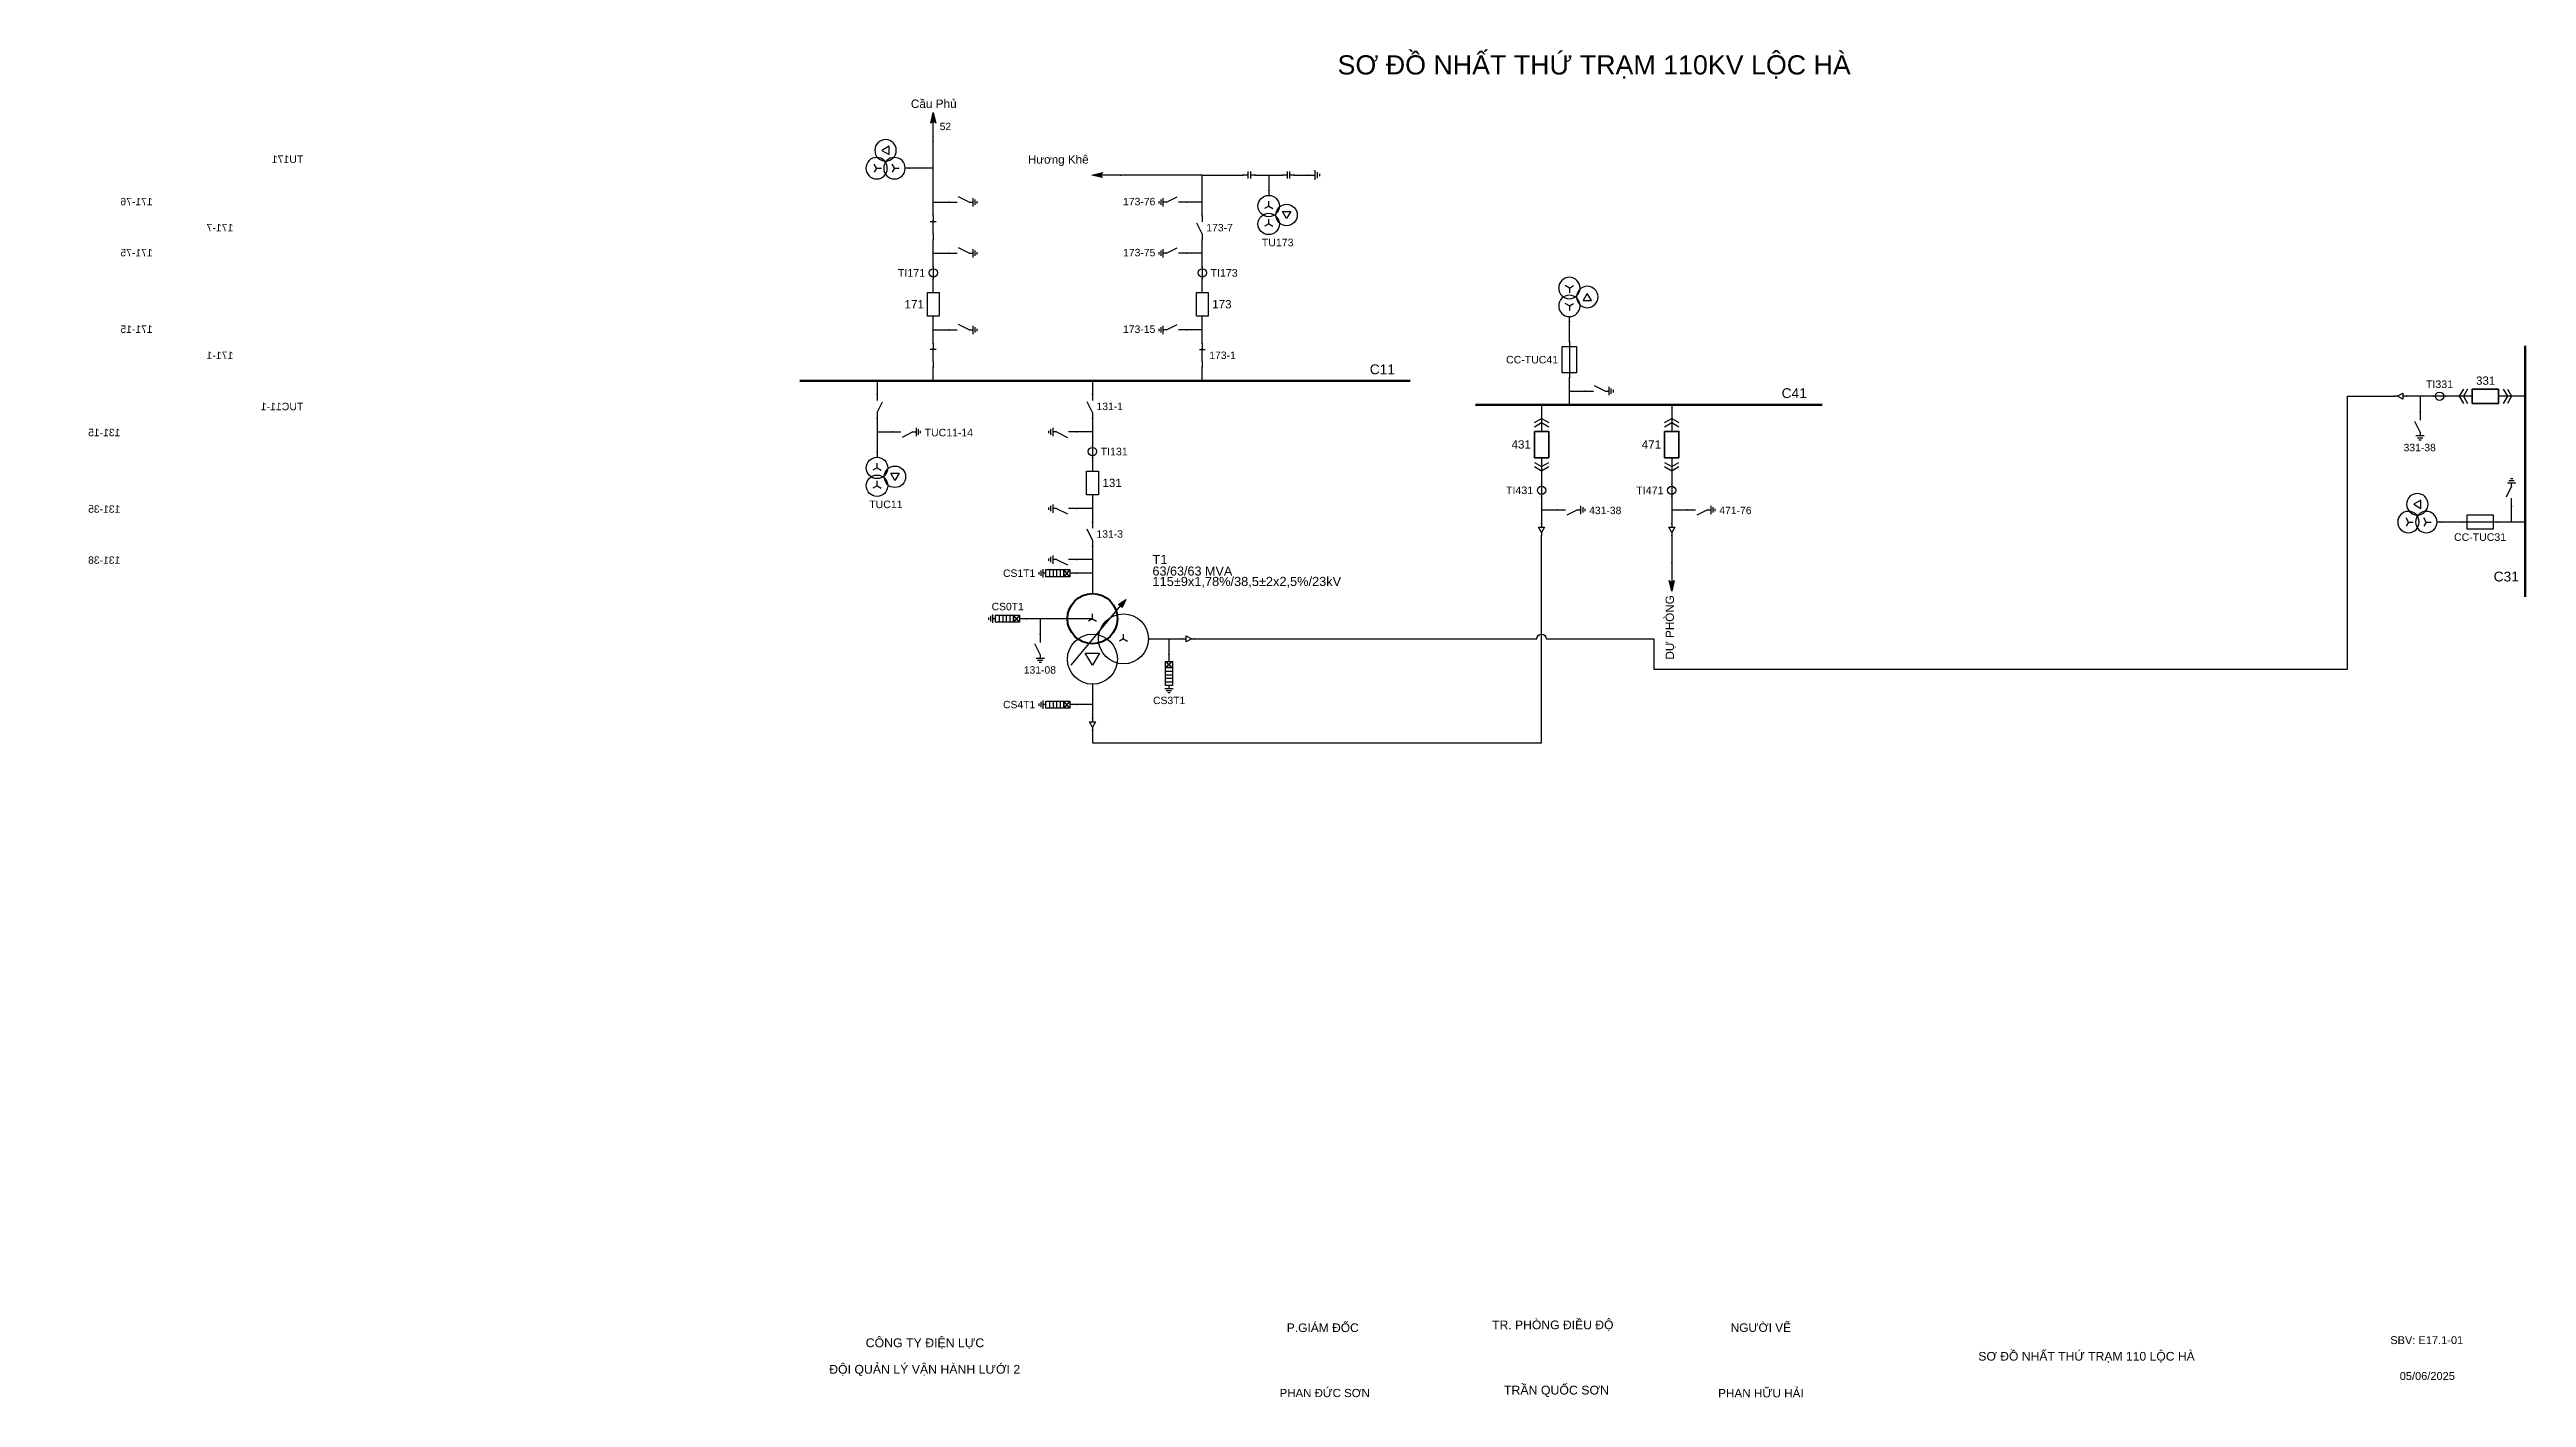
# Model space of a CAD drawing. Header units: millimetres. Extents: x -408 to 411, y 7 to 290.
# Drawn here: x -108 to 411, y 7 to 290 of the extents above; entities that cross this region are included whole.
import ezdxf

# ---------------------------------------------------------------- set-up
doc = ezdxf.new("R2010")
doc.units = ezdxf.units.MM
for name, color, linetype, lineweight in [('BUSBAR_110KV', 1, 'Continuous', 50), ('BUSBAR_22KV', 5, 'Continuous', 50), ('BUSBAR_35KV', 30, 'Continuous', 50), ('GROUND', 3, 'Continuous', 25), ('HV_110KV', 1, 'Continuous', 25), ('MV_22KV', 5, 'Continuous', 25), ('MV_35KV', 30, 'Continuous', 25)]:
    doc.layers.add(name, color=color, linetype=linetype, lineweight=lineweight)
doc.layers.add('SYM_PORTS', color=8, linetype='Continuous', plot=False)
doc.layers.add('TEXT', color=7, linetype='Continuous')
doc.styles.add('SLD_TEXT', font='arial.ttf')

# ---------------------------------------------------------------- blocks, each defined once
blk = doc.blocks.new('SYM_DISCONNECTOR_CLOSED')
at = {"lineweight": 25}
for points in [[(-0.625, 1.25), (0.625, 1.25)], [(0, 2.5), (0, 1.25)], [(0, -1.25), (0, 1.5)], [(0, -1.25), (0, -2.5)]]:
    blk.add_lwpolyline(points, dxfattribs=at)
at = {"layer": 'SYM_PORTS'}
for p in [(0, 2.5), (0, -2.5)]:
    blk.add_point(p, dxfattribs=at)
blk.add_attdef('DEVICE_CODE', (1.625, -0.5), '', height=2)
blk = doc.blocks.new('SYM_EARTHING_SWITCH_OPEN')
at = {"lineweight": 25}
for points in [[(0, -1.25), (-1.125, 1)], [(0, 3), (0, 1.25)], [(-0.875, -2), (0.875, -2)], [(-0.5625, -2.4375), (0.5625, -2.4375)], [(-0.25, -2.875), (0.25, -2.875)], [(0, -1.25), (0, -2)]]:
    blk.add_lwpolyline(points, dxfattribs=at)
at = {"layer": 'SYM_PORTS'}
blk.add_point((0, 3), dxfattribs=at)
blk.add_attdef('DEVICE_CODE', (1.875, 0), '', height=2)
blk = doc.blocks.new('SYM_CIRCUIT_BREAKER')
at = {"lineweight": 25}
blk.add_lwpolyline([(-1.25, 2.5), (1.25, 2.5), (1.25, -2.5), (-1.25, -2.5)], close=True, dxfattribs=at)
at = {"layer": 'SYM_PORTS'}
for p in [(0, 2.5), (0, -2.5)]:
    blk.add_point(p, dxfattribs=at)
blk.add_attdef('DEVICE_CODE', (2.25, -0.5), '', height=2)
at = {"flags": 1}
blk.add_attdef('RATING', (2.25, -3.5), '', height=2, dxfattribs=at)
blk = doc.blocks.new('SYM_CURRENT_TRANSFORMER')
at = {"lineweight": 25}
blk.add_lwpolyline([(0, 1.25), (0, -1.25)], dxfattribs=at)
blk.add_circle((0, 0), 0.875, dxfattribs=at)
at = {"layer": 'SYM_PORTS'}
for p in [(0, 1.25), (0, -1.25)]:
    blk.add_point(p, dxfattribs=at)
blk.add_attdef('DEVICE_CODE', (1.875, -1.75), '', height=2)
at = {"flags": 1}
blk.add_attdef('RATIO', (1.875, -4.75), '', height=2, dxfattribs=at)
blk = doc.blocks.new('SYM_VOLTAGE_TRANSFORMER')
at = {"lineweight": 25}
for points in [[(0, 1.375), (-0.8625, 0.875)], [(0, 4.625), (0, 3.625)], [(0, 1.375), (0, 2.375)], [(0, 1.375), (0.8625, 0.875)], [(0, -2.375), (-0.8625, -2.875)], [(0, -2.375), (0, -1.375)], [(0, -2.375), (0.8625, -2.875)]]:
    blk.add_lwpolyline(points, dxfattribs=at)
blk.add_lwpolyline([(2.875, 0.25), (4.625, 0.25), (3.75, -1.25)], close=True, dxfattribs=at)
for centre in [(0, 1.375), (3.75, -0.5), (0, -2.375)]:
    blk.add_circle(centre, 2.25, dxfattribs=at)
at = {"layer": 'SYM_PORTS'}
blk.add_point((0, 4.625), dxfattribs=at)
blk.add_attdef('DEVICE_CODE', (7, 1.625), '', height=2)
at = {"flags": 1}
blk.add_attdef('RATIO', (7, -1.375), '', height=2, dxfattribs=at)
blk = doc.blocks.new('SYM_LINE_FEEDER_ARROW')
blk.add_hatch(color=7).paths.add_polyline_path([(0, -3), (-0.5, -0.75), (0, -1.25), (0.5, -0.75)])
at = {"lineweight": 25}
blk.add_lwpolyline([(0, 3), (0, -1.25)], dxfattribs=at)
blk.add_lwpolyline([(0, -3), (-0.5, -0.75), (0, -1.25), (0.5, -0.75)], close=True, dxfattribs=at)
at = {"layer": 'SYM_PORTS'}
blk.add_point((0, 3), dxfattribs=at)
blk.add_attdef('LINE_NAME', (1.5, 0), '', height=2)
blk = doc.blocks.new('SYM_DISCONNECTOR_OPEN')
at = {"lineweight": 25}
for points in [[(0, -1.25), (-1.125, 1)], [(0, 2.5), (0, 1.25)], [(0, -1.25), (0, -2.5)]]:
    blk.add_lwpolyline(points, dxfattribs=at)
at = {"layer": 'SYM_PORTS'}
for p in [(0, 2.5), (0, -2.5)]:
    blk.add_point(p, dxfattribs=at)
blk.add_attdef('DEVICE_CODE', (1, -0.5), '', height=2)
blk = doc.blocks.new('SYM_COUPLING_CAPACITOR')
at = {"lineweight": 25}
for points in [[(-0.75, 0.25), (0.75, 0.25)], [(0, 1.25), (0, 0.25)], [(-0.75, -0.25), (0.75, -0.25)], [(0, -0.25), (0, -1.25)]]:
    blk.add_lwpolyline(points, dxfattribs=at)
at = {"layer": 'SYM_PORTS'}
for p in [(0, 1.25), (0, -1.25)]:
    blk.add_point(p, dxfattribs=at)
blk.add_attdef('DEVICE_CODE', (1.75, -1.75), '', height=2)
blk = doc.blocks.new('SYM_GROUND_SYMBOL')
at = {"lineweight": 25}
for points in [[(0, 1.25), (0, -0.25)], [(-1, -0.25), (1, -0.25)], [(-0.625, -0.75), (0.625, -0.75)], [(-0.25, -1.25), (0.25, -1.25)]]:
    blk.add_lwpolyline(points, dxfattribs=at)
at = {"layer": 'SYM_PORTS'}
blk.add_point((0, 1.25), dxfattribs=at)
blk = doc.blocks.new('SYM_SURGE_ARRESTER')
at = {"lineweight": 25}
for points in [[(-0.75, 2.5), (0.75, 2.5), (0.75, 1.25), (-0.75, 1.25)], [(-0.75, 1.25), (0.75, 1.25), (0.75, -2.5), (-0.75, -2.5)]]:
    blk.add_lwpolyline(points, close=True, dxfattribs=at)
for points in [[(-0.75, 2.5), (0.75, 1.25)], [(0.75, 2.5), (-0.75, 1.25)], [(-0.75, 0.5), (0.75, 0.5)], [(0, 4), (0, 2.5)], [(-0.875, -3.125), (0.875, -3.125)], [(-0.75, -0.25), (0.75, -0.25)], [(-0.75, -1), (0.75, -1)], [(-0.75, -1.75), (0.75, -1.75)], [(-0.5625, -3.5625), (0.5625, -3.5625)], [(-0.25, -4), (0.25, -4)], [(0, -2.5), (0, -3.125)]]:
    blk.add_lwpolyline(points, dxfattribs=at)
at = {"layer": 'SYM_PORTS'}
blk.add_point((0, 4), dxfattribs=at)
blk.add_attdef('DEVICE_CODE', (1.875, 1), '', height=2)
blk = doc.blocks.new('SYM_TRANSFORMER_3W')
blk.add_hatch(color=7).paths.add_polyline_path([(3.75, 8.25), (3.0125, 6.575), (2.2375, 7.225)])
at = {"lineweight": 25}
for points in [[(-7.75, -5.5), (3.0125, 7.35)], [(-3.25, 4.25), (-3.25, 5.25)], [(-3.25, 4.25), (-8.5, 4.25)], [(-3.25, 4.25), (-4.1125, 3.75)], [(-3.25, 4.25), (-2.3875, 3.75)], [(3.25, 0), (2.3875, -0.5)], [(3.25, 0), (3.25, 1)], [(3.25, 0), (4.1125, -0.5)]]:
    blk.add_lwpolyline(points, dxfattribs=at)
for points in [[(3.75, 8.25), (3.0125, 6.575), (2.2375, 7.225)], [(-4.75, -3), (-1.75, -3), (-3.25, -5.5)]]:
    blk.add_lwpolyline(points, close=True, dxfattribs=at)
at = {"lineweight": 50}
blk.add_circle((-3.25, 4.25), 5.25, dxfattribs=at)
at = {"lineweight": 25}
for centre in [(3.25, 0), (-3.25, -4.25)]:
    blk.add_circle(centre, 5.25, dxfattribs=at)
at = {"layer": 'SYM_PORTS'}
for p in [(-3.25, 9.5), (-8.5, 4.25), (8.5, 0), (-3.25, -9.5)]:
    blk.add_point(p, dxfattribs=at)
blk.add_attdef('DEVICE_CODE', (9.5, 6.5), '', height=2)
at = {"flags": 1}
for tag, p in [('POWER', (9.5, 3.5)), ('VOLTAGE_RATIO', (9.5, 0.5))]:
    blk.add_attdef(tag, p, '', height=2, dxfattribs=at)
blk = doc.blocks.new('SYM_CABLE_TERMINATION')
at = {"lineweight": 25}
blk.add_lwpolyline([(-0.625, 0.5), (0.625, 0.5), (0, -0.625)], close=True, dxfattribs=at)
for points in [[(0, 1.25), (0, 0.5)], [(0, -0.625), (0, -1.25)]]:
    blk.add_lwpolyline(points, dxfattribs=at)
at = {"layer": 'SYM_PORTS'}
for p in [(0, 1.25), (0, -1.25)]:
    blk.add_point(p, dxfattribs=at)
blk = doc.blocks.new('SYM_DRAWOUT_BREAKER')
at = {"lineweight": 25}
for points in [[(-1.5, 4.625), (0, 5.5), (1.5, 4.625)], [(0, 5.5), (0, 2.75)], [(-1.5, 3.75), (0, 4.625), (1.5, 3.75)], [(-1.5, -3.75), (0, -4.625), (1.5, -3.75)], [(-1.5, -4.625), (0, -5.5), (1.5, -4.625)], [(0, -2.75), (0, -5.5)]]:
    blk.add_lwpolyline(points, dxfattribs=at)
at = {"lineweight": 35}
blk.add_lwpolyline([(-1.5, 2.75), (1.5, 2.75), (1.5, -2.75), (-1.5, -2.75)], close=True, dxfattribs=at)
at = {"layer": 'SYM_PORTS'}
for p in [(0, 5.5), (0, -5.5)]:
    blk.add_point(p, dxfattribs=at)
blk.add_attdef('DEVICE_CODE', (2.5, 2.5), '', height=2)
at = {"flags": 1}
blk.add_attdef('RATING', (2.5, -0.5), '', height=2, dxfattribs=at)
blk = doc.blocks.new('SYM_FUSE_DISCONNECTOR')
at = {"lineweight": 25}
blk.add_lwpolyline([(-1.5, 2.75), (1.5, 2.75), (1.5, -2.75), (-1.5, -2.75)], close=True, dxfattribs=at)
blk.add_lwpolyline([(0, 3.75), (0, -3.75)], dxfattribs=at)
at = {"layer": 'SYM_PORTS'}
for p in [(0, 3.75), (0, -3.75)]:
    blk.add_point(p, dxfattribs=at)
blk.add_attdef('DEVICE_CODE', (2.5, 0.75), '', height=2)
at = {"flags": 1}
blk.add_attdef('RATING', (2.5, -2.25), '', height=2, dxfattribs=at)

msp = doc.modelspace()

# ---------------------------------------------------------------- linework, layer by layer
at = {"layer": 'BUSBAR_110KV', "const_width": 0.503}
msp.add_lwpolyline([(48.81, 220.48), (176.91, 220.48)], dxfattribs=at)
at = {"layer": 'BUSBAR_22KV', "const_width": 0.503}
msp.add_lwpolyline([(190.56, 215.48), (263.3, 215.48)], dxfattribs=at)
at = {"layer": 'BUSBAR_35KV', "const_width": 0.503}
msp.add_lwpolyline([(410.75, 227.85), (410.75, 175.11)], dxfattribs=at)
at = {"layer": 'GROUND'}
msp.add_lwpolyline([(152.57, 263.69), (155.43, 263.69)], dxfattribs=at)
at = {"layer": 'HV_110KV'}
for points in [[(76.87, 265.12), (76.87, 270.83)], [(76.87, 265.12), (71.98, 265.12)], [(76.87, 257.97), (76.87, 265.12)], [(133.29, 263.69), (116.14, 263.69)], [(133.29, 257.97), (133.29, 263.69)], [(133.29, 263.69), (141.86, 263.69)], [(144.36, 263.69), (147.21, 263.69)], [(147.21, 263.69), (147.21, 260.43)], [(147.21, 263.69), (150.07, 263.69)], [(76.87, 255.12), (76.87, 257.97)], [(76.87, 257.97), (80.13, 257.97)], [(133.29, 257.97), (130.02, 257.97)], [(133.29, 255.12), (133.29, 257.97)], [(76.87, 247.26), (76.87, 250.12)], [(133.29, 247.26), (133.29, 250.12)], [(76.87, 244.4), (76.87, 247.26)], [(76.87, 247.26), (80.13, 247.26)], [(133.29, 247.26), (130.02, 247.26)], [(133.29, 244.4), (133.29, 247.26)], [(76.87, 239.05), (76.87, 241.9)], [(133.29, 239.05), (133.29, 241.9)], [(76.87, 231.19), (76.87, 234.05)], [(133.29, 231.19), (133.29, 234.05)], [(76.87, 228.33), (76.87, 231.19)], [(76.87, 231.19), (80.13, 231.19)], [(133.29, 231.19), (130.02, 231.19)], [(133.29, 228.33), (133.29, 231.19)], [(65.07, 220.48), (65.07, 217.62)], [(76.87, 220.48), (76.87, 223.33)], [(110.25, 220.48), (110.25, 217.62)], [(133.29, 220.48), (133.29, 223.33)], [(65.07, 212.62), (65.07, 209.76)], [(65.07, 209.76), (68.33, 209.76)], [(65.07, 209.76), (65.07, 205.48)], [(110.25, 209.76), (106.99, 209.76)], [(110.25, 212.62), (110.25, 209.76)], [(110.25, 209.76), (110.25, 206.9)], [(110.25, 204.4), (110.25, 201.55)], [(110.25, 193.69), (106.99, 193.69)], [(110.25, 196.55), (110.25, 193.69)], [(110.25, 193.69), (110.25, 190.83)], [(110.25, 182.98), (106.99, 182.98)], [(110.25, 185.83), (110.25, 182.98)], [(110.25, 182.98), (110.25, 180.12)], [(110.25, 180.12), (106.99, 180.12)], [(110.25, 180.12), (110.25, 175.83)], [(99.29, 170.58), (96.43, 170.58)], [(105, 170.58), (99.29, 170.58)], [(99.29, 170.58), (99.29, 167.32)]]:
    msp.add_lwpolyline(points, dxfattribs=at)
at = {"layer": 'MV_22KV'}
for points in [[(210.28, 228.69), (210.28, 232.97)], [(210.28, 218.33), (210.28, 221.19)], [(210.28, 215.48), (210.28, 218.33)], [(210.28, 218.33), (213.55, 218.33)], [(204.44, 215.48), (204.44, 212.62)], [(231.73, 215.48), (231.73, 212.62)], [(204.44, 201.62), (204.44, 198.76)], [(231.73, 201.62), (231.73, 198.76)], [(204.44, 196.26), (204.44, 193.4)], [(204.44, 193.4), (207.71, 193.4)], [(204.44, 193.4), (204.44, 190.55)], [(231.73, 196.26), (231.73, 193.4)], [(231.73, 193.4), (235, 193.4)], [(231.73, 193.4), (231.73, 190.55)], [(110.25, 147.19), (110.25, 144.49), (204.44, 144.49), (204.44, 185.35), (204.44, 188.05)], [(231.73, 188.05), (231.73, 182.33)], [(110.25, 156.83), (110.25, 152.55)], [(110.25, 152.55), (106.99, 152.55)], [(110.25, 152.55), (110.25, 149.69)]]:
    msp.add_lwpolyline(points, dxfattribs=at)
at = {"layer": 'MV_35KV'}
msp.add_lwpolyline([(131.64, 166.33), (134.34, 166.33), (203.44, 166.33, -1), (205.44, 166.33), (228, 166.33), (228, 159.95), (373.5, 159.95), (373.5, 217.26), (380.62, 217.26), (383.32, 217.26)], format="xyb", dxfattribs=at)
for points in [[(388.68, 217.26), (385.82, 217.26)], [(391.53, 217.26), (388.68, 217.26)], [(388.68, 217.26), (388.68, 213.99)], [(396.89, 217.26), (394.03, 217.26)], [(410.75, 217.26), (407.89, 217.26)], [(407.89, 190.85), (407.89, 194.11)], [(397.53, 190.85), (393.25, 190.85)], [(407.89, 190.85), (405.03, 190.85)], [(410.75, 190.85), (407.89, 190.85)], [(122, 166.33), (126.29, 166.33)], [(126.29, 166.33), (126.29, 163.07)], [(126.29, 166.33), (129.14, 166.33)]]:
    msp.add_lwpolyline(points, dxfattribs=at)

# ---------------------------------------------------------------- block references
at = {"layer": 'GROUND'}
for name, p, rotation in [('SYM_COUPLING_CAPACITOR', (151.32, 263.69), 270), ('SYM_GROUND_SYMBOL', (156.68, 263.69), 90)]:
    msp.add_blockref(name, p, dxfattribs=dict(at, rotation=rotation))
at = {"layer": 'HV_110KV'}
for name, p, rotation in [('SYM_LINE_FEEDER_ARROW', (76.87, 273.83), 180), ('SYM_LINE_FEEDER_ARROW', (113.14, 263.69), 270), ('SYM_COUPLING_CAPACITOR', (143.11, 263.69), 270)]:
    msp.add_blockref(name, p, dxfattribs=dict(at, rotation=rotation))
ref = msp.add_blockref('SYM_VOLTAGE_TRANSFORMER', (67.35, 265.12), dxfattribs=dict(at, xscale=-1, rotation=270))
ref.add_attrib('DEVICE_CODE', 'TU171', (55.24, 266.21), dxfattribs={"layer": 'TEXT', "extrusion": (0, 0, -1), "height": 1.587, "style": 'SLD_TEXT'})
ref = msp.add_blockref('SYM_VOLTAGE_TRANSFORMER', (147.21, 255.8), dxfattribs=at)
ref.add_attrib('DEVICE_CODE', 'TU173', (145.76, 248.74), dxfattribs={"layer": 'TEXT', "height": 1.587, "style": 'SLD_TEXT'})
ref = msp.add_blockref('SYM_EARTHING_SWITCH_OPEN', (83.13, 257.97), dxfattribs=dict(at, xscale=-1, rotation=90))
ref.add_attrib('DEVICE_CODE', '171-76', (86.85, 257.34), dxfattribs={"layer": 'TEXT', "extrusion": (0, 0, -1), "height": 1.558, "style": 'SLD_TEXT'})
ref = msp.add_blockref('SYM_DISCONNECTOR_CLOSED', (76.87, 252.62), dxfattribs=dict(at, xscale=-1))
ref.add_attrib('DEVICE_CODE', '171-7', (69.93, 251.85), dxfattribs={"layer": 'TEXT', "extrusion": (0, 0, -1), "height": 1.573, "style": 'SLD_TEXT'})
ref = msp.add_blockref('SYM_EARTHING_SWITCH_OPEN', (127.02, 257.97), dxfattribs=dict(at, rotation=270))
ref.add_attrib('DEVICE_CODE', '173-76', (116.66, 257.34), dxfattribs={"layer": 'TEXT', "height": 1.558, "style": 'SLD_TEXT'})
ref = msp.add_blockref('SYM_DISCONNECTOR_OPEN', (133.29, 252.62), dxfattribs=at)
ref.add_attrib('DEVICE_CODE', '173-7', (134.12, 251.86), dxfattribs={"layer": 'TEXT', "height": 1.56, "style": 'SLD_TEXT'})
ref = msp.add_blockref('SYM_EARTHING_SWITCH_OPEN', (83.13, 247.26), dxfattribs=dict(at, xscale=-1, rotation=90))
ref.add_attrib('DEVICE_CODE', '171-75', (86.85, 246.63), dxfattribs={"layer": 'TEXT', "extrusion": (0, 0, -1), "height": 1.558, "style": 'SLD_TEXT'})
ref = msp.add_blockref('SYM_CURRENT_TRANSFORMER', (76.87, 243.15), dxfattribs=at)
ref.add_attrib('DEVICE_CODE', 'TI171', (69.42, 242.35), dxfattribs={"layer": 'TEXT', "height": 1.609, "style": 'SLD_TEXT'})
ref = msp.add_blockref('SYM_EARTHING_SWITCH_OPEN', (127.02, 247.26), dxfattribs=dict(at, rotation=270))
ref.add_attrib('DEVICE_CODE', '173-75', (116.66, 246.63), dxfattribs={"layer": 'TEXT', "height": 1.558, "style": 'SLD_TEXT'})
ref = msp.add_blockref('SYM_CURRENT_TRANSFORMER', (133.29, 243.15), dxfattribs=at)
ref.add_attrib('DEVICE_CODE', 'TI173', (135, 242.36), dxfattribs={"layer": 'TEXT', "height": 1.596, "style": 'SLD_TEXT'})
ref = msp.add_blockref('SYM_CIRCUIT_BREAKER', (76.87, 236.55), dxfattribs=at)
ref.add_attrib('DEVICE_CODE', '171', (70.83, 235.69), dxfattribs={"layer": 'TEXT', "height": 1.753, "style": 'SLD_TEXT'})
ref = msp.add_blockref('SYM_CIRCUIT_BREAKER', (133.29, 236.55), dxfattribs=at)
ref.add_attrib('DEVICE_CODE', '173', (135.37, 235.71), dxfattribs={"layer": 'TEXT', "height": 1.738, "style": 'SLD_TEXT'})
ref = msp.add_blockref('SYM_EARTHING_SWITCH_OPEN', (83.13, 231.19), dxfattribs=dict(at, xscale=-1, rotation=90))
ref.add_attrib('DEVICE_CODE', '171-15', (86.85, 230.56), dxfattribs={"layer": 'TEXT', "extrusion": (0, 0, -1), "height": 1.558, "style": 'SLD_TEXT'})
ref = msp.add_blockref('SYM_EARTHING_SWITCH_OPEN', (127.02, 231.19), dxfattribs=dict(at, rotation=270))
ref.add_attrib('DEVICE_CODE', '173-15', (116.66, 230.56), dxfattribs={"layer": 'TEXT', "height": 1.558, "style": 'SLD_TEXT'})
ref = msp.add_blockref('SYM_DISCONNECTOR_CLOSED', (76.87, 225.83), dxfattribs=dict(at, xscale=-1))
ref.add_attrib('DEVICE_CODE', '171-1', (69.93, 225.06), dxfattribs={"layer": 'TEXT', "extrusion": (0, 0, -1), "height": 1.573, "style": 'SLD_TEXT'})
ref = msp.add_blockref('SYM_DISCONNECTOR_CLOSED', (133.29, 225.83), dxfattribs=at)
ref.add_attrib('DEVICE_CODE', '173-1', (134.75, 225.08), dxfattribs={"layer": 'TEXT', "height": 1.56, "style": 'SLD_TEXT'})
ref = msp.add_blockref('SYM_DISCONNECTOR_OPEN', (65.07, 215.12), dxfattribs=dict(at, xscale=-1))
ref.add_attrib('DEVICE_CODE', 'TUC11-1', (55.24, 214.32), dxfattribs={"layer": 'TEXT', "extrusion": (0, 0, -1), "height": 1.581, "style": 'SLD_TEXT'})
ref = msp.add_blockref('SYM_DISCONNECTOR_OPEN', (110.25, 215.12), dxfattribs=at)
ref.add_attrib('DEVICE_CODE', '131-1', (111.09, 214.36), dxfattribs={"layer": 'TEXT', "height": 1.556, "style": 'SLD_TEXT'})
ref = msp.add_blockref('SYM_EARTHING_SWITCH_OPEN', (103.99, 209.76), dxfattribs=dict(at, xscale=-1, rotation=270))
ref.add_attrib('DEVICE_CODE', '131-15', (93.63, 208.88), dxfattribs={"layer": 'TEXT', "extrusion": (0, 0, -1), "height": 1.554, "style": 'SLD_TEXT'})
ref = msp.add_blockref('SYM_EARTHING_SWITCH_OPEN', (71.33, 209.76), dxfattribs=dict(at, rotation=90))
ref.add_attrib('DEVICE_CODE', 'TUC11-14', (75.05, 208.85), dxfattribs={"layer": 'TEXT', "height": 1.576, "style": 'SLD_TEXT'})
ref = msp.add_blockref('SYM_VOLTAGE_TRANSFORMER', (65.07, 200.85), dxfattribs=at)
ref.add_attrib('DEVICE_CODE', 'TUC11', (63.43, 193.78), dxfattribs={"layer": 'TEXT', "height": 1.583, "style": 'SLD_TEXT'})
ref = msp.add_blockref('SYM_CURRENT_TRANSFORMER', (110.25, 205.65), dxfattribs=at)
ref.add_attrib('DEVICE_CODE', 'TI131', (111.96, 204.86), dxfattribs={"layer": 'TEXT', "height": 1.593, "style": 'SLD_TEXT'})
ref = msp.add_blockref('SYM_CIRCUIT_BREAKER', (110.25, 199.05), dxfattribs=at)
ref.add_attrib('DEVICE_CODE', '131', (112.34, 198.21), dxfattribs={"layer": 'TEXT', "height": 1.738, "style": 'SLD_TEXT'})
ref = msp.add_blockref('SYM_EARTHING_SWITCH_OPEN', (103.99, 193.69), dxfattribs=dict(at, xscale=-1, rotation=270))
ref.add_attrib('DEVICE_CODE', '131-35', (93.63, 192.81), dxfattribs={"layer": 'TEXT', "extrusion": (0, 0, -1), "height": 1.554, "style": 'SLD_TEXT'})
ref = msp.add_blockref('SYM_DISCONNECTOR_OPEN', (110.25, 188.33), dxfattribs=at)
ref.add_attrib('DEVICE_CODE', '131-3', (111.09, 187.58), dxfattribs={"layer": 'TEXT', "height": 1.556, "style": 'SLD_TEXT'})
ref = msp.add_blockref('SYM_EARTHING_SWITCH_OPEN', (103.99, 182.98), dxfattribs=dict(at, xscale=-1, rotation=270))
ref.add_attrib('DEVICE_CODE', '131-38', (93.63, 182.1), dxfattribs={"layer": 'TEXT', "extrusion": (0, 0, -1), "height": 1.554, "style": 'SLD_TEXT'})
ref = msp.add_blockref('SYM_TRANSFORMER_3W', (113.5, 166.33), dxfattribs=at)
ref.add_attrib('DEVICE_CODE', 'T1', (122.84, 182.06), dxfattribs={"layer": 'TEXT', "height": 1.917, "style": 'SLD_TEXT'})
ref = msp.add_blockref('SYM_SURGE_ARRESTER', (102.99, 180.12), dxfattribs=dict(at, rotation=270))
ref.add_attrib('DEVICE_CODE', 'CS1T1', (91.5, 179.35), dxfattribs={"layer": 'TEXT', "height": 1.552, "style": 'SLD_TEXT'})
ref = msp.add_blockref('SYM_SURGE_ARRESTER', (92.43, 170.58), dxfattribs=dict(at, rotation=270))
ref.add_attrib('DEVICE_CODE', 'CS0T1', (89.1, 172.35), dxfattribs={"layer": 'TEXT', "height": 1.552, "style": 'SLD_TEXT'})
ref = msp.add_blockref('SYM_EARTHING_SWITCH_OPEN', (99.29, 164.32), dxfattribs=at)
ref.add_attrib('DEVICE_CODE', '131-08', (95.84, 159.05), dxfattribs={"layer": 'TEXT', "height": 1.554, "style": 'SLD_TEXT'})
at = {"layer": 'MV_22KV'}
ref = msp.add_blockref('SYM_VOLTAGE_TRANSFORMER', (210.28, 237.6), dxfattribs=dict(at, xscale=-1, rotation=180))
ref.add_attrib('DEVICE_CODE', 'TUC41', (208.64, 243.08), dxfattribs={"layer": 'TEXT', "extrusion": (0, 0, -1), "height": 1.583, "style": 'SLD_TEXT'})
ref = msp.add_blockref('SYM_FUSE_DISCONNECTOR', (210.28, 224.94), dxfattribs=at)
ref.add_attrib('DEVICE_CODE', 'CC-TUC41', (196.99, 224.15), dxfattribs={"layer": 'TEXT', "height": 1.58, "style": 'SLD_TEXT'})
ref = msp.add_blockref('SYM_EARTHING_SWITCH_OPEN', (216.55, 218.33), dxfattribs=dict(at, xscale=-1, rotation=90))
ref.add_attrib('DEVICE_CODE', 'TUC41-14', (220.26, 217.67), dxfattribs={"layer": 'TEXT', "extrusion": (0, 0, -1), "height": 1.576, "style": 'SLD_TEXT'})
ref = msp.add_blockref('SYM_DRAWOUT_BREAKER', (204.44, 207.12), dxfattribs=at)
ref.add_attrib('DEVICE_CODE', '431', (198.15, 206.28), dxfattribs={"layer": 'TEXT', "height": 1.738, "style": 'SLD_TEXT'})
ref = msp.add_blockref('SYM_DRAWOUT_BREAKER', (231.73, 207.12), dxfattribs=at)
ref.add_attrib('DEVICE_CODE', '471', (225.44, 206.27), dxfattribs={"layer": 'TEXT', "height": 1.753, "style": 'SLD_TEXT'})
ref = msp.add_blockref('SYM_CURRENT_TRANSFORMER', (204.44, 197.51), dxfattribs=at)
ref.add_attrib('DEVICE_CODE', 'TI431', (196.99, 196.72), dxfattribs={"layer": 'TEXT', "height": 1.593, "style": 'SLD_TEXT'})
ref = msp.add_blockref('SYM_CURRENT_TRANSFORMER', (231.73, 197.51), dxfattribs=at)
ref.add_attrib('DEVICE_CODE', 'TI471', (224.28, 196.7), dxfattribs={"layer": 'TEXT', "height": 1.609, "style": 'SLD_TEXT'})
ref = msp.add_blockref('SYM_EARTHING_SWITCH_OPEN', (210.71, 193.4), dxfattribs=dict(at, rotation=90))
ref.add_attrib('DEVICE_CODE', '431-38', (214.42, 192.52), dxfattribs={"layer": 'TEXT', "height": 1.554, "style": 'SLD_TEXT'})
ref = msp.add_blockref('SYM_EARTHING_SWITCH_OPEN', (238, 193.4), dxfattribs=dict(at, rotation=90))
ref.add_attrib('DEVICE_CODE', '471-76', (241.71, 192.52), dxfattribs={"layer": 'TEXT', "height": 1.558, "style": 'SLD_TEXT'})
for name, p in [('SYM_CABLE_TERMINATION', (204.44, 189.3)), ('SYM_CABLE_TERMINATION', (231.73, 189.3)), ('SYM_LINE_FEEDER_ARROW', (231.73, 179.33)), ('SYM_CABLE_TERMINATION', (110.25, 148.44))]:
    msp.add_blockref(name, p, dxfattribs=at)
ref = msp.add_blockref('SYM_SURGE_ARRESTER', (102.99, 152.55), dxfattribs=dict(at, rotation=270))
ref.add_attrib('DEVICE_CODE', 'CS4T1', (91.5, 151.78), dxfattribs={"layer": 'TEXT', "height": 1.552, "style": 'SLD_TEXT'})
at = {"layer": 'MV_35KV'}
ref = msp.add_blockref('SYM_CURRENT_TRANSFORMER', (392.78, 217.26), dxfattribs=dict(at, rotation=270))
ref.add_attrib('DEVICE_CODE', 'TI331', (389.92, 218.98), dxfattribs={"layer": 'TEXT', "height": 1.593, "style": 'SLD_TEXT'})
ref = msp.add_blockref('SYM_DRAWOUT_BREAKER', (402.39, 217.26), dxfattribs=dict(at, rotation=270))
ref.add_attrib('DEVICE_CODE', '331', (400.42, 219.67), dxfattribs={"layer": 'TEXT', "height": 1.738, "style": 'SLD_TEXT'})
for p, rotation in [((384.57, 217.26), 270), ((130.39, 166.33), 90)]:
    msp.add_blockref('SYM_CABLE_TERMINATION', p, dxfattribs=dict(at, rotation=rotation))
ref = msp.add_blockref('SYM_EARTHING_SWITCH_OPEN', (388.68, 210.99), dxfattribs=at)
ref.add_attrib('DEVICE_CODE', '331-38', (385.23, 205.72), dxfattribs={"layer": 'TEXT', "height": 1.554, "style": 'SLD_TEXT'})
ref = msp.add_blockref('SYM_EARTHING_SWITCH_OPEN', (407.89, 197.11), dxfattribs=dict(at, xscale=-1, rotation=180))
ref.add_attrib('DEVICE_CODE', 'TUC31-14', (397.6, 200.85), dxfattribs={"layer": 'TEXT', "extrusion": (0, 0, -1), "height": 1.576, "style": 'SLD_TEXT'})
ref = msp.add_blockref('SYM_VOLTAGE_TRANSFORMER', (388.62, 190.85), dxfattribs=dict(at, xscale=-1, rotation=270))
ref.add_attrib('DEVICE_CODE', 'TUC31', (376.12, 191.93), dxfattribs={"layer": 'TEXT', "extrusion": (0, 0, -1), "height": 1.583, "style": 'SLD_TEXT'})
ref = msp.add_blockref('SYM_FUSE_DISCONNECTOR', (401.28, 190.85), dxfattribs=dict(at, rotation=270))
ref.add_attrib('DEVICE_CODE', 'CC-TUC31', (395.81, 186.91), dxfattribs={"layer": 'TEXT', "height": 1.58, "style": 'SLD_TEXT'})
ref = msp.add_blockref('SYM_SURGE_ARRESTER', (126.29, 159.07), dxfattribs=at)
ref.add_attrib('DEVICE_CODE', 'CS3T1', (122.96, 152.65), dxfattribs={"layer": 'TEXT', "height": 1.552, "style": 'SLD_TEXT'})

# ---------------------------------------------------------------- texts
at = {"layer": 'TEXT', "attachment_point": 7, "style": 'SLD_TEXT'}
for s, insert, char_height in [('SƠ ĐỒ NHẤT THỨ TRẠM 110KV LỘC HÀ', (161.65, 283.91), 4.0219), ('Cầu Phủ', (72.16, 277.74), 1.768), ('52', (78.21, 273.09), 1.545), ('Hương Khê', (96.71, 265.56), 1.747), ('C11', (168.41, 221.85), 2.063), ('C41', (254.79, 216.85), 2.063), ('63/63/63 MVA', (122.84, 179.6), 1.8907), ('115±9x1,78%/38,5±2x2,5%/23kV', (122.84, 177.08), 1.9173), ('C31', (404.12, 178.36), 2.063), ('P.GIÁM ĐỐC', (151.01, 20.84), 1.8), ('TR. PHÒNG ĐIỀU ĐỘ', (194.07, 21.05), 1.8226), ('NGƯỜI VẼ', (244.1, 20.87), 1.776), ('CÔNG TY ĐIỆN LỰC', (62.69, 17.27), 1.8479), ('SƠ ĐỒ NHẤT THỨ TRẠM 110 LỘC HÀ', (296.04, 14.46), 1.8232), ('SBV: E17.1-01', (382.43, 18.31), 1.6561), ('ĐỘI QUẢN LÝ VẬN HÀNH LƯỚI 2', (55.03, 11.61), 1.8444), ('05/06/2025', (384.42, 10.79), 1.655), ('PHAN ĐỨC SƠN', (149.5, 7.18), 1.7192), ('TRẦN QUỐC SƠN', (196.55, 7.24), 1.8495), ('PHAN HỮU HẢI', (241.47, 7.12), 1.7598)]:
    msp.add_mtext(s, dxfattribs=dict(at, insert=insert, char_height=char_height))
at = {"layer": 'TEXT', "insert": (232.59, 162), "char_height": 1.75, "attachment_point": 7, "rotation": 90, "style": 'SLD_TEXT'}
msp.add_mtext('DỰ PHÒNG', dxfattribs=at)

doc.saveas('drawing.dxf')
